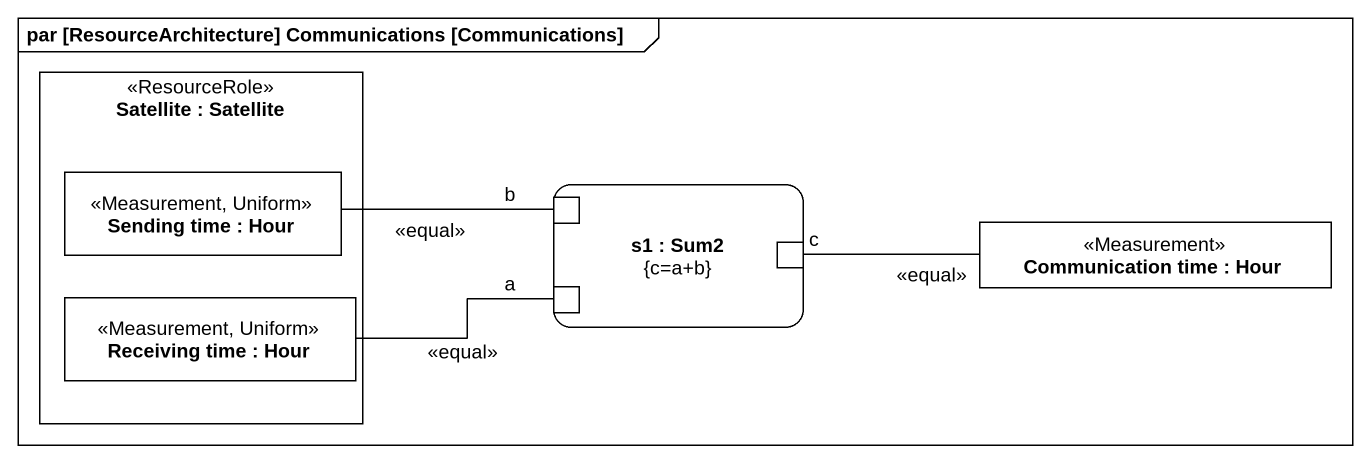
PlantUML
@startuml
mainframe par [ResourceArchitecture] Communications [Communications]
rectangle "Satellite : Satellite" as Satellite <<ResourceRole>> {
  rectangle "Sending time : Hour" as Sending_time <<Measurement, Uniform>>
  rectangle "Receiving time : Hour" as Receiving_time <<Measurement, Uniform>>
}
rectangle "s1 : Sum2\n{c=a+b}" as s1 {
  port b
  port c
  port a
}
rectangle "Communication time : Hour" as Communication_time <<Measurement>>
Sending_time -right- b : <<equal>>
c -right- Communication_time : <<equal>>
Receiving_time -right- a : <<equal>>
@enduml
